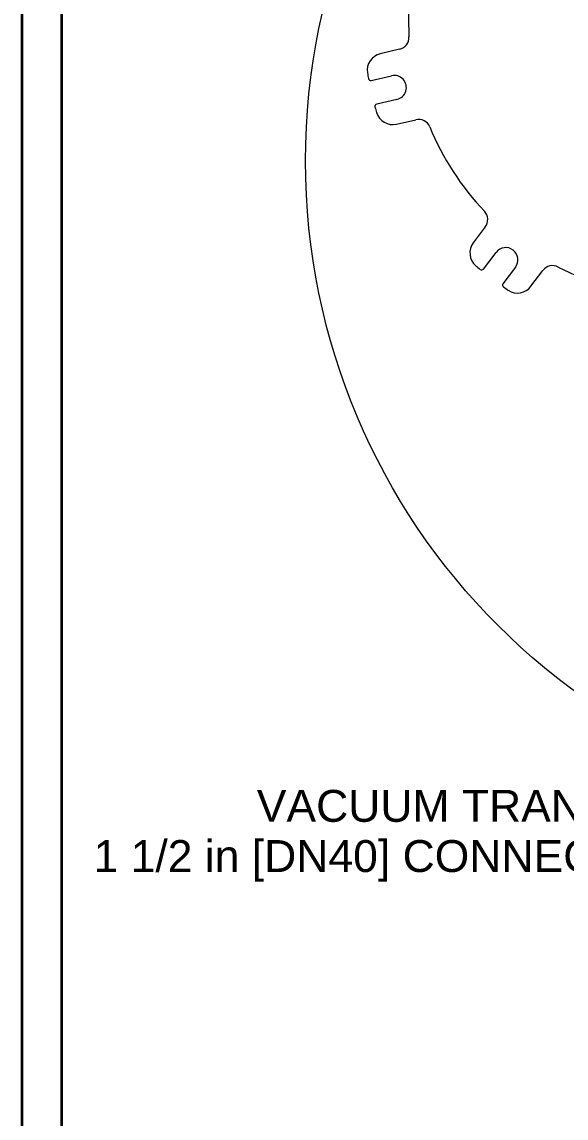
# Model space of a CAD drawing. Header units: inches. Extents: x 14 to 368, y 5 to 236.
# Drawn here: x 13.7 to 42, y 148.4 to 205.2 of the extents above; entities that cross this region are included whole.
import ezdxf

# ---------------------------------------------------------------- set-up
doc = ezdxf.new("R2010")
doc.units = ezdxf.units.IN
doc.header["$LTSCALE"] = 11
doc.header["$MEASUREMENT"] = 0
doc.layers.get('0').update_dxf_attribs({"lineweight": 25})
for name, color, linetype, lineweight in [('Border', 7, 'Continuous', 35), ('Symbol (ANSI)', 7, 'Continuous', 25), ('Visible', 7, 'Continuous', 18)]:
    doc.layers.add(name, color=color, linetype=linetype, lineweight=lineweight)
doc.styles.add('MEMCOR Medium', font='arial.ttf')
doc.dimstyles.new('Default (ANSI)$7', dxfattribs={"dimscale": 11, "dimtxt": 0.15, "dimasz": 0.098425, "dimexe": 0.125, "dimexo": 0.0625, "dimgap": 0.031496, "dimtad": 0, "dimtih": 1, "dimtoh": 1, "dimdec": 4, "dimrnd": 1e-08, "dimzin": 3, "dimdsep": 46, "dimlunit": 5, "dimtxsty": 'MEMCOR Medium', "dimcen": 0.09, "dimdle": 0.393701, "dimclrd": 256, "dimclre": 256, "dimclrt": 256, "dimadec": 0, "dimazin": 1, "dimtfac": 0.8, "dimtofl": 0, "dimtmove": 0, "dimatfit": 3, "dimfxl": 1, "dimfrac": 1, "dimtolj": 1, "dimtzin": 4, "dimlwd": -1, "dimlwe": -1, "dimarcsym": 0})

# ---------------------------------------------------------------- blocks, each defined once
blk = doc.blocks.new('Borders 22x34_D')
at = {"layer": 'Border'}
for p, q in [((1.25, 21.5), (1.25, 0.5)), ((1.4375, 0.5), (1.4375, 21.3125))]:
    blk.add_line(p, q, dxfattribs=at)

msp = doc.modelspace()

# ---------------------------------------------------------------- linework, layer by layer
at = {"layer": 'Visible'}
for p, q in [((33.320875, 203.760666), (32.319165, 203.530028)), ((31.852282, 202.150088), (32.902869, 202.391979)), ((33.18558, 201.164105), (32.134993, 200.922214)), ((33.158323, 199.885386), (34.160033, 200.116024)), ((37.762246, 194.561903), (37.143142, 193.741337)), ((37.672498, 192.384134), (38.321809, 193.244738)), ((39.32764, 192.485855), (38.678329, 191.625251)), ((40.128705, 191.488779), (40.747809, 192.309345))]:
    msp.add_line(p, q, dxfattribs=at)
msp.add_circle((62.450531, 197.979827), 34, dxfattribs=at)
for centre, radius, start, end in [((48.178258, 205.262567), 14.395, 162.5440105, 183.3881021), ((33.17952, 204.374603), 0.63, 282.9660563, 3.3881021), ((32.51437, 202.68221), 0.87, 102.9660563, 189.3544822), ((48.178258, 205.262567), 16.745, 189.3544822, 190.3804068), ((31.825357, 202.267028), 0.12, 190.3804068, 282.9660563), ((33.044224, 201.778042), 0.63, 282.9660563, 102.9660563), ((32.161918, 200.805273), 0.12, 102.9660563, 195.5517059), ((48.178258, 205.262567), 16.745, 195.5517059, 196.5776304), ((32.963118, 200.733204), 0.87, 196.5776304, 282.9660563), ((34.301389, 199.502087), 0.63, 22.5440105, 102.9660563), ((48.178258, 205.262567), 14.395, 202.5440105, 223.3881021), ((37.25933, 194.941344), 0.63, 322.9660563, 43.3881021), ((37.837645, 193.217346), 0.87, 142.9660563, 229.3544822), ((38.824725, 192.865296), 0.63, 322.9660563, 142.9660563), ((48.178258, 205.262567), 16.745, 229.3544822, 230.3804068), ((41.250724, 191.929904), 0.63, 62.5440105, 142.9660563), ((48.178258, 205.262567), 14.395, 242.5440105, 263.3881021), ((37.576704, 192.456409), 0.12, 230.3804068, 322.9660563), ((38.774123, 191.552977), 0.12, 142.9660563, 235.5517059), ((48.178258, 205.262567), 16.745, 235.5517059, 236.5776304), ((39.434203, 192.01277), 0.87, 236.5776304, 322.9660563)]:
    msp.add_arc(centre, radius, start, end, dxfattribs=at)

# ---------------------------------------------------------------- block references
at = {"xscale": 11, "yscale": 11, "zscale": 11}
msp.add_blockref('Borders 22x34_D', (0, 0), dxfattribs=at)

# ---------------------------------------------------------------- texts
at = {"layer": 'Symbol (ANSI)', "insert": (48.970713, 165.413064), "char_height": 1.65000005, "width": 31.51097767, "attachment_point": 3, "line_spacing_factor": 0.944221, "style": 'MEMCOR Medium'}
msp.add_mtext('\\fArial|b0|i0;VACUUM TRANSFER\\P\\fArial|b0|i0;1 1/2 in [DN40] CONNECTION', dxfattribs=at)

# ---------------------------------------------------------------- leaders
at = {"layer": 'Symbol (ANSI)', "annotation_type": 0, "has_hookline": 1, "hookline_direction": 1, "text_width": 31.070874}
msp.add_leader([(67.028574, 193.159213), (50.399847, 164.588064), (49.31717, 164.588064)], dimstyle='Default (ANSI)$7', override={"dimtad": 0}, dxfattribs=at)

doc.saveas('drawing.dxf')
